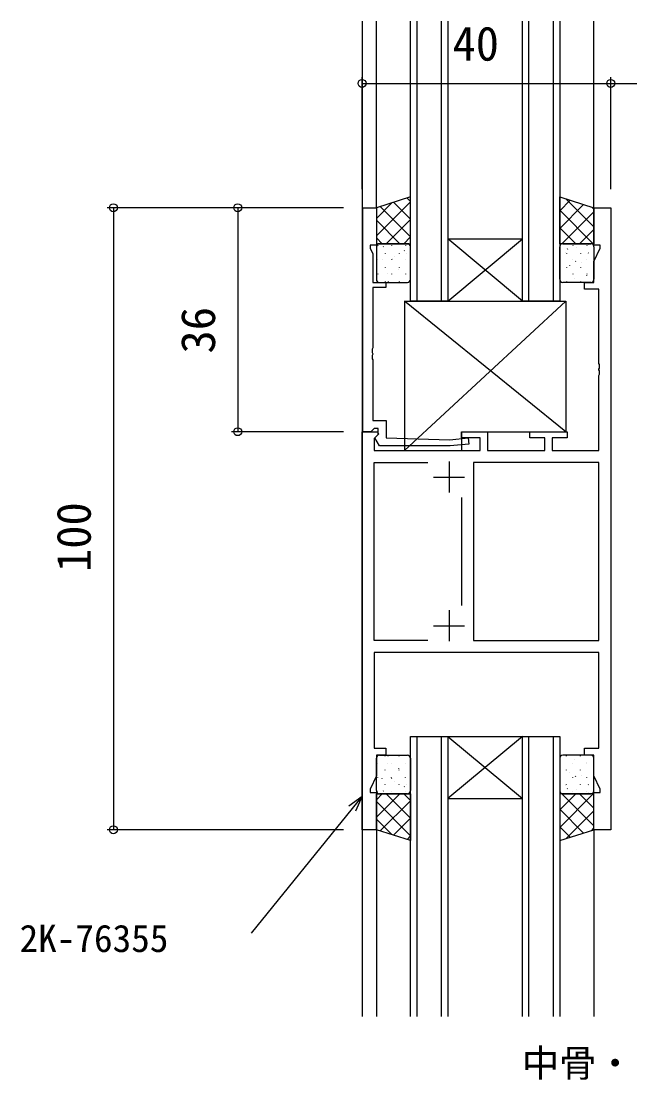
# Model space of a CAD drawing. Units: millimetres, scale not verified. Extents: x -437 to 438, y -681 to 679.
# Drawn here: x -81.5 to 16.4, y 110.5 to 280.7 of the extents above; entities that cross this region are included whole.
import ezdxf
from ezdxf.enums import TextEntityAlignment as Align

# ---------------------------------------------------------------- set-up
doc = ezdxf.new("R2010")
doc.units = ezdxf.units.MM
doc.header["$LTSCALE"] = 4
for name, color, linetype in [('0-1_USER1', 3, 'Continuous'), ('0-2_YKK_11', 7, 'Continuous'), ('0-3_YKK_12', 2, 'Continuous'), ('0-4_YKK_13', 4, 'Continuous'), ('0-6_YKK_D', 6, 'Continuous')]:
    doc.layers.add(name, color=color, linetype=linetype)
doc.styles.add('ＭＳ ゴシック', font='')
doc.styles.get('ＭＳ ゴシック').set_extended_font_data('MS Gothic')

msp = doc.modelspace()

# ---------------------------------------------------------------- linework, layer by layer
at = {"layer": '0-2_YKK_11'}
for p, q in [((-12.7, 209.886), (-12.7, 204.886)), ((-15.2, 207.386), (-10.2, 207.386)), ((-10.7, 204.113), (-10.7, 186.759)), ((-12.7, 185.986), (-12.7, 180.986)), ((-15.2, 183.486), (-10.2, 183.486))]:
    msp.add_line(p, q, dxfattribs=at)
for points in [[(13.3, 250.686), (13.3, 150.686), (10.6, 150.686), (10.6, 156.686), (11.6, 156.686), (11.6, 157.186), (10.6, 159.331), (10.6, 162.686), (9.1, 162.686), (9.1, 163.786), (11.37, 163.786), (11.37, 179.186), (-24.77, 179.186), (-24.77, 163.786), (-22.9, 163.786), (-22.9, 162.686), (-24.4, 162.686), (-24.4, 159.331), (-25.4, 157.186), (-25.4, 156.686), (-24.4, 156.686), (-24.4, 150.686), (-26.7, 150.686), (-26.7, 214.686), (-24.224, 214.686), (-24.064, 214.298), (-24.77, 213.592), (-24.77, 211.686), (-7.7, 211.686), (-7.7, 213.686), (-10.7, 213.686), (-10.7, 214.686), (-6.5, 214.686), (-6.5, 211.686), (2.7, 211.686), (2.7, 213.686), (0.3, 213.686), (0.3, 214.686), (6.3, 214.686), (6.3, 213.686)], [(6.3, 213.686), (3.9, 213.686), (3.9, 211.686), (11.37, 211.686), (11.37, 223.728), (11.49, 223.911), (11.49, 224.461), (11.37, 224.644), (11.37, 224.728), (11.49, 224.911), (11.49, 225.461), (11.37, 225.644), (11.37, 237.586), (9.1, 237.586), (9.1, 238.686), (10.6, 238.686), (10.6, 242.042), (11.6, 244.186), (11.6, 244.686), (10.6, 244.686), (10.6, 250.686), (13.3, 250.686)], [(-16.113, 181.116), (-24.77, 181.116), (-24.77, 209.756), (-16.113, 209.756)]]:
    msp.add_lwpolyline(points, dxfattribs=at)
for points in [[(-26.6, 214.686), (-26.6, 250.686), (-24.4, 250.686), (-24.4, 244.686), (-25.4, 244.686), (-25.4, 244.186), (-24.97, 243.264), (-24.97, 238.686), (-22.9, 238.686), (-22.9, 237.886), (-24.97, 237.886), (-24.97, 228.144), (-25.09, 227.961), (-25.09, 227.411), (-24.97, 227.228), (-24.97, 227.144), (-25.09, 226.961), (-25.09, 226.411), (-24.97, 226.228), (-24.97, 216.486), (-22.8, 216.486), (-22.8, 213.686), (-12.6, 213.386), (-9.65, 213.684), (-9.55, 212.689), (-12.55, 212.386), (-23.923, 212.386), (-24.674, 213.686), (-24.1, 214.26), (-24.1, 215.186), (-24.77, 215.186), (-24.97, 214.986), (-25.27, 214.686)], [(-8.77, 209.756), (-8.77, 181.116), (11.37, 181.116), (11.37, 209.756)]]:
    msp.add_lwpolyline(points, close=True, dxfattribs=at)
at = {"layer": '0-3_YKK_12'}
for p, q in [((-26.7, 280.686), (-26.7, 120.686)), ((-24.4, 250.686), (-24.4, 280.686)), ((-18.9, 235.686), (-18.9, 280.686)), ((-17.9, 280.686), (-17.9, 235.686)), ((-13.9, 235.686), (-13.9, 280.686)), ((-0.9, 235.686), (-0.9, 280.686)), ((0.1, 280.686), (0.1, 235.686)), ((4.1, 235.686), (4.1, 280.686)), ((10.6, 250.686), (10.6, 280.686)), ((-12.9, 245.686), (-0.9, 245.686)), ((-12.9, 235.686), (-0.9, 245.686)), ((-0.9, 235.686), (-12.9, 245.686)), ((-12.9, 235.686), (-0.9, 235.686)), ((-17.9, 165.686), (-17.9, 120.686)), ((-13.9, 120.686), (-13.9, 165.686)), ((-12.9, 165.686), (-0.9, 165.686)), ((-12.9, 165.686), (-0.9, 155.686)), ((-0.9, 165.686), (-12.9, 155.686)), ((0.1, 165.686), (0.1, 120.686)), ((4.1, 120.686), (4.1, 165.686)), ((-12.9, 155.686), (-0.9, 155.686)), ((-24.4, 150.686), (-24.4, 120.686)), ((10.6, 150.686), (10.6, 120.686))]:
    msp.add_line(p, q, dxfattribs=at)
for points in [[(-12.9, 280.686), (-12.9, 235.686), (-18.9, 235.686)], [(5.1, 280.686), (5.1, 235.686), (-0.9, 235.686)], [(-18.9, 120.686), (-18.9, 165.686), (-12.9, 165.686), (-12.9, 120.686)], [(-0.9, 120.686), (-0.9, 165.686), (5.1, 165.686), (5.1, 120.686)]]:
    msp.add_lwpolyline(points, dxfattribs=at)
at = {"layer": '0-4_YKK_13'}
for p, q in [((-19.47, 252.24), (-18.9, 251.67)), ((6.132, 252.094), (10.6, 247.626)), ((-24.4, 246.151), (-18.9, 251.651)), ((-24.4, 248.98), (-21.908, 251.472)), ((-23.771, 250.884), (-18.9, 246.014)), ((-21.62, 251.562), (-18.9, 248.842)), ((5.1, 250.195), (6.791, 251.887)), ((5.1, 247.367), (8.942, 251.209)), ((5.1, 250.298), (10.497, 244.901)), ((10.262, 250.793), (10.6, 250.455)), ((-24.4, 248.685), (-20.616, 244.901)), ((-22.821, 244.901), (-18.9, 248.823)), ((5.463, 244.901), (10.6, 250.038)), ((5.1, 247.469), (7.668, 244.901)), ((8.291, 244.901), (10.6, 247.21)), ((-24.4, 245.857), (-23.444, 244.901)), ((-19.993, 244.901), (-18.9, 245.994)), ((-24.4, 244.401), (-24.4, 239.186)), ((-24.219, 244.482), (-24.217, 244.475)), ((-24.185, 244.606), (-24.185, 244.569)), ((-19.4, 244.901), (-23.9, 244.901)), ((-23.302, 244.471), (-23.261, 244.408)), ((-22.974, 243.395), (-22.974, 243.357)), ((-21.942, 244.606), (-21.942, 244.569)), ((-20.731, 243.395), (-20.731, 243.357)), ((-19.925, 243.808), (-19.883, 243.745)), ((-19.7, 244.606), (-19.7, 244.569)), ((-18.9, 239.186), (-18.9, 244.401)), ((5.1, 239.186), (5.1, 244.401)), ((5.6, 244.901), (10.1, 244.901)), ((5.948, 243.53), (5.95, 243.523)), ((6.179, 243.395), (6.179, 243.357)), ((6.314, 244.12), (6.355, 244.057)), ((7.21, 244.606), (7.21, 244.569)), ((7.819, 244.262), (7.822, 244.255)), ((8.421, 243.395), (8.421, 243.357)), ((9.453, 244.606), (9.453, 244.569)), ((9.691, 243.457), (9.733, 243.394)), ((9.791, 244.712), (9.793, 244.704)), ((10.6, 244.401), (10.6, 239.186)), ((-24.185, 242.326), (-24.185, 242.289)), ((-23.491, 242.424), (-23.488, 242.417)), ((-21.967, 242.454), (-21.926, 242.391)), ((-21.942, 242.326), (-21.942, 242.289)), ((-21.519, 242.873), (-21.517, 242.866)), ((-19.7, 242.326), (-19.7, 242.289)), ((-19.56, 243.358), (-19.557, 243.351)), ((7.21, 242.326), (7.21, 242.289)), ((7.649, 242.103), (7.69, 242.041)), ((8.648, 241.922), (8.65, 241.915)), ((9.453, 242.326), (9.453, 242.289)), ((10.519, 242.654), (10.522, 242.647)), ((-24.185, 240.046), (-24.185, 240.009)), ((-22.974, 241.115), (-22.974, 241.077)), ((-22.662, 240.084), (-22.66, 240.077)), ((-21.942, 240.046), (-21.942, 240.009)), ((-20.791, 240.816), (-20.788, 240.809)), ((-20.731, 241.115), (-20.731, 241.077)), ((-19.7, 240.046), (-19.7, 240.009)), ((6.179, 241.115), (6.179, 241.077)), ((6.689, 241.438), (6.691, 241.431)), ((7.21, 240.046), (7.21, 240.009)), ((8.421, 241.115), (8.421, 241.077)), ((9.453, 240.046), (9.453, 240.009)), ((-23.9, 238.686), (-19.4, 238.686)), ((-22.974, 238.835), (-22.974, 238.797)), ((-22.521, 238.852), (-22.48, 238.789)), ((-20.731, 238.835), (-20.731, 238.797)), ((10.1, 238.686), (5.6, 238.686)), ((6.179, 238.835), (6.179, 238.797)), ((7.417, 239.38), (7.42, 239.373)), ((8.421, 238.835), (8.421, 238.797)), ((9.389, 239.83), (9.391, 239.823)), ((-19.9, 235.686), (-19.9, 211.686)), ((6.1, 235.686), (-19.9, 211.686)), ((6.1, 214.686), (-19.9, 235.686)), ((-10.7, 214.686), (-10.7, 211.686)), ((-10.7, 214.686), (6.1, 214.686)), ((-19.9, 211.686), (-10.7, 211.686)), ((-24.4, 156.971), (-24.4, 162.186)), ((-23.9, 162.686), (-19.4, 162.686)), ((-22.974, 162.537), (-22.974, 162.575)), ((-22.521, 162.52), (-22.48, 162.583)), ((-20.731, 162.537), (-20.731, 162.575)), ((-18.9, 162.186), (-18.9, 156.971)), ((5.1, 162.186), (5.1, 156.971)), ((10.1, 162.686), (5.6, 162.686)), ((6.179, 162.537), (6.179, 162.575)), ((7.417, 161.992), (7.42, 161.999)), ((8.421, 162.537), (8.421, 162.575)), ((10.6, 156.971), (10.6, 162.186)), ((-24.185, 161.326), (-24.185, 161.364)), ((-22.974, 160.257), (-22.974, 160.295)), ((-22.662, 161.288), (-22.66, 161.295)), ((-21.942, 161.326), (-21.942, 161.364)), ((-20.791, 160.556), (-20.788, 160.563)), ((-20.731, 160.257), (-20.731, 160.295)), ((-19.7, 161.326), (-19.7, 161.364)), ((6.179, 160.257), (6.179, 160.295)), ((7.21, 161.326), (7.21, 161.364)), ((8.421, 160.257), (8.421, 160.295)), ((9.389, 161.542), (9.391, 161.55)), ((9.453, 161.326), (9.453, 161.364)), ((-24.185, 159.046), (-24.185, 159.084)), ((-23.491, 158.948), (-23.488, 158.955)), ((-21.967, 158.918), (-21.926, 158.981)), ((-21.942, 159.046), (-21.942, 159.084)), ((-21.519, 158.499), (-21.517, 158.506)), ((-19.7, 159.046), (-19.7, 159.084)), ((6.689, 159.934), (6.691, 159.941)), ((7.21, 159.046), (7.21, 159.084)), ((7.649, 159.269), (7.69, 159.332)), ((8.648, 159.45), (8.65, 159.457)), ((9.453, 159.046), (9.453, 159.084)), ((10.519, 158.718), (10.522, 158.725)), ((-24.219, 156.89), (-24.217, 156.898)), ((-24.185, 156.766), (-24.185, 156.804)), ((-23.302, 156.901), (-23.261, 156.964)), ((-22.974, 157.977), (-22.974, 158.015)), ((-21.942, 156.766), (-21.942, 156.804)), ((-20.731, 157.977), (-20.731, 158.015)), ((-19.925, 157.564), (-19.883, 157.627)), ((-19.7, 156.766), (-19.7, 156.804)), ((-19.56, 158.014), (-19.557, 158.021)), ((5.948, 157.842), (5.95, 157.849)), ((6.179, 157.977), (6.179, 158.015)), ((6.314, 157.252), (6.355, 157.315)), ((7.21, 156.766), (7.21, 156.804)), ((7.819, 157.11), (7.822, 157.117)), ((8.421, 157.977), (8.421, 158.015)), ((9.453, 156.766), (9.453, 156.804)), ((9.691, 157.915), (9.733, 157.978)), ((9.791, 156.661), (9.793, 156.668)), ((-24.4, 155.515), (-23.444, 156.471)), ((-24.4, 152.687), (-20.616, 156.471)), ((-24.4, 155.221), (-18.9, 149.721)), ((-19.4, 156.471), (-23.9, 156.471)), ((-23.771, 150.488), (-18.9, 155.358)), ((-22.821, 156.471), (-18.9, 152.549)), ((-19.993, 156.471), (-18.9, 155.378)), ((5.1, 153.903), (7.668, 156.471)), ((5.1, 151.074), (10.497, 156.471)), ((5.463, 156.471), (10.6, 151.334)), ((5.6, 156.471), (10.1, 156.471)), ((8.291, 156.471), (10.6, 154.162)), ((5.1, 154.005), (8.942, 150.163)), ((6.132, 149.278), (10.6, 153.746)), ((-24.4, 152.393), (-21.908, 149.901)), ((-21.62, 149.81), (-18.9, 152.53)), ((5.1, 151.177), (6.791, 149.485)), ((10.262, 150.58), (10.6, 150.917)), ((-19.47, 149.132), (-18.9, 149.702))]:
    msp.add_line(p, q, dxfattribs=at)
for points in [[(-24.4, 250.686), (-24.4, 244.901), (-18.9, 244.901), (-18.9, 252.42)], [(10.6, 250.686), (10.6, 244.901), (5.1, 244.901), (5.1, 252.42)], [(-24.4, 150.686), (-24.4, 156.471), (-18.9, 156.471), (-18.9, 148.952)], [(10.6, 150.686), (10.6, 156.471), (5.1, 156.471), (5.1, 148.952)]]:
    msp.add_lwpolyline(points, close=True, dxfattribs=at)
msp.add_lwpolyline([(-19.9, 235.686), (6.1, 235.686), (6.1, 214.686)], dxfattribs=at)
for centre, start, end in [((-23.9, 244.401), 90, 180), ((-19.4, 244.401), 0, 90), ((5.6, 244.401), 90, 180), ((10.1, 244.401), 0, 90), ((-23.9, 239.186), 180, 270), ((-19.4, 239.186), 270, 0), ((5.6, 239.186), 180, 270), ((10.1, 239.186), 270, 0), ((-23.9, 162.186), 90, 180), ((-19.4, 162.186), 0, 90), ((5.6, 162.186), 90, 180), ((10.1, 162.186), 0, 90), ((-23.9, 156.971), 180, 270), ((-19.4, 156.971), 270, 0), ((5.6, 156.971), 180, 270), ((10.1, 156.971), 270, 0)]:
    msp.add_arc(centre, 0.5, start, end, dxfattribs=at)
at = {"layer": '0-6_YKK_D'}
for p, q in [((-26.7, 253.686), (-26.7, 271.686)), ((-26.7, 270.686), (13.3, 270.686)), ((13.3, 253.686), (13.3, 271.686)), ((13.3, 253.686), (13.3, 271.686)), ((13.3, 270.686), (24.8, 270.686)), ((-29.7, 250.686), (-67.7, 250.686)), ((-66.7, 250.686), (-66.7, 150.686)), ((-29.7, 250.686), (-47.7, 250.686)), ((-46.7, 250.686), (-46.7, 214.686)), ((-29.7, 214.686), (-47.7, 214.686)), ((-29.7, 150.686), (-67.7, 150.686))]:
    msp.add_line(p, q, dxfattribs=at)
for points in [[(-26.7, 156.109), (-28.303, 154.125), (-44.529, 134.042)], [(-28.834, 154.555), (-26.7, 156.109), (-27.771, 153.696)]]:
    msp.add_lwpolyline(points, dxfattribs=at)
for centre in [(-26.7, 270.686), (13.3, 270.686), (13.3, 270.686), (-66.7, 250.686), (-46.7, 250.686), (-46.7, 214.686), (-66.7, 150.686)]:
    msp.add_circle(centre, 0.637, dxfattribs=at)

# ---------------------------------------------------------------- texts
at = {"layer": '0-1_USER1', "style": 'ＭＳ ゴシック'}
msp.add_text('中骨・中桟部', height=4.399, dxfattribs=at).set_placement((-0.99, 109.647), align=Align.BOTTOM_LEFT)
at = {"layer": '0-6_YKK_D', "style": 'ＭＳ ゴシック'}
for s, height, p in [('40', 5.499, (-12.155, 272.686)), ('2K-76355', 4.399, (-81.797, 129.71))]:
    msp.add_text(s, height=height, dxfattribs=at).set_placement(p, align=Align.BOTTOM_LEFT)
for s, p in [('36', (-48.7, 227.253)), ('100', (-68.7, 192.121))]:
    msp.add_text(s, height=5.499, rotation=90, dxfattribs=at).set_placement(p, align=Align.BOTTOM_LEFT)

doc.saveas('drawing.dxf')
